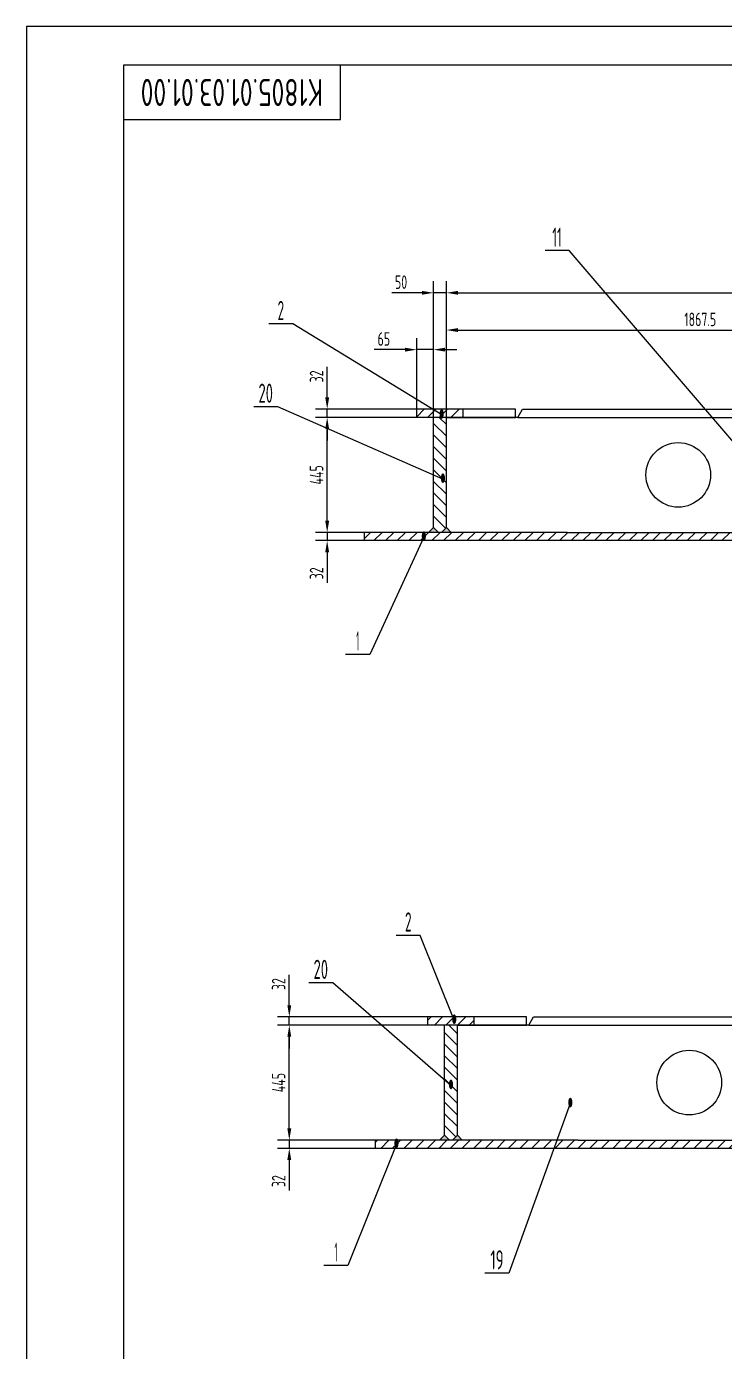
# Model space of a CAD drawing. Header units: millimetres. Extents: x 0 to 12943, y -98 to 8910.
# Drawn here: x 328 to 3030, y 3783 to 8910 of the extents above; entities that cross this region are included whole.
import ezdxf
from ezdxf.enums import TextEntityAlignment as Align

# ---------------------------------------------------------------- set-up
doc = ezdxf.new("R2010")
doc.units = ezdxf.units.MM
doc.header["$LTSCALE"] = 150
doc.linetypes.add('F', pattern=[0.75, 0.5, -0.25])
doc.linetypes.add('G', pattern=[2, 1.25, -0.25, 0.25, -0.25])
for name, color, linetype in [('01', 7, 'Continuous'), ('02', 1, 'Continuous'), ('04', 2, 'F'), ('05', 4, 'G'), ('08', 1, 'Continuous'), ('11', 3, 'Continuous')]:
    doc.layers.add(name, color=color, linetype=linetype)
doc.styles.get("Standard").update_dxf_attribs({"font": 'isocp', "width": 0.707, "bigfont": 'intecad.shx'})
doc.dimstyles.new('INTE', dxfattribs={"dimscale": 15, "dimtxt": 3.5, "dimasz": 3, "dimexe": 3, "dimexo": 0, "dimgap": 1, "dimtad": 1, "dimdec": 3, "dimzin": 9, "dimdsep": 46, "dimtxsty": 'Standard', "dimcen": 0, "dimclrd": 1, "dimclre": 1, "dimclrt": 3, "dimaunit": 1, "dimadec": 0, "dimazin": 0, "dimtfac": 1, "dimtdec": 3, "dimtmove": 0, "dimatfit": 0, "dimfxl": 1, "dimarcsym": 0})

# ---------------------------------------------------------------- blocks, each defined once
blk = doc.blocks.new('*D33')
at = {"layer": '08', "color": 1, "lineweight": -2}
for p, q in [((1953.8, 7279.6), (1953.8, 7780.5)), ((3821.3, 7331.5), (3821.3, 7780.5)), ((1998.8, 7735.5), (3776.3, 7735.5))]:
    blk.add_line(p, q, dxfattribs=at)
at = {"layer": '08', "color": 1}
for points in [[(1998.8, 7743), (1998.8, 7728), (1953.8, 7735.5)], [(3776.3, 7743), (3776.3, 7728), (3821.3, 7735.5)]]:
    blk.add_solid(points, dxfattribs=at)
at = {"layer": 'Defpoints', "color": 0}
for p in [(3821.3, 7735.5), (3821.3, 7331.5), (1953.8, 7279.6)]:
    blk.add_point(p, dxfattribs=at)
at = {"layer": '08', "color": 3, "insert": (2936.3, 7776.8), "char_height": 52.5, "attachment_point": 5}
blk.add_mtext('1867.5', dxfattribs=at)
blk = doc.blocks.new('*D34')
at = {"layer": '08', "color": 1, "lineweight": -2}
for p, q in [((1953.8, 7324.5), (1953.8, 7924.6)), ((5688.8, 7271.4), (5688.8, 7924.6)), ((1998.8, 7879.6), (5643.8, 7879.6))]:
    blk.add_line(p, q, dxfattribs=at)
at = {"layer": '08', "color": 1}
for points in [[(1998.8, 7887.1), (1998.8, 7872.1), (1953.8, 7879.6)], [(5643.8, 7887.1), (5643.8, 7872.1), (5688.8, 7879.6)]]:
    blk.add_solid(points, dxfattribs=at)
at = {"layer": 'Defpoints', "color": 0}
for p in [(5688.8, 7879.6), (1953.8, 7324.5), (5688.8, 7271.4)]:
    blk.add_point(p, dxfattribs=at)
at = {"layer": '08', "color": 3, "insert": (3821.3, 7920.9), "char_height": 52.5, "attachment_point": 5}
blk.add_mtext('3735', dxfattribs=at)
blk = doc.blocks.new('*D36')
at = {"layer": '08', "color": 1, "lineweight": -2}
for p, q in [((1903.8, 7279.6), (1903.8, 7924.6)), ((1953.8, 7279.6), (1953.8, 7924.6)), ((1858.8, 7879.6), (1742.9, 7879.6)), ((1953.8, 7879.6), (1903.8, 7879.6)), ((1998.8, 7879.6), (2043.8, 7879.6))]:
    blk.add_line(p, q, dxfattribs=at)
at = {"layer": '08', "color": 1}
for points in [[(1858.8, 7887.1), (1858.8, 7872.1), (1903.8, 7879.6)], [(1998.8, 7887.1), (1998.8, 7872.1), (1953.8, 7879.6)]]:
    blk.add_solid(points, dxfattribs=at)
at = {"layer": 'Defpoints', "color": 0}
for p in [(1903.8, 7879.6), (1903.8, 7279.6), (1953.8, 7279.6)]:
    blk.add_point(p, dxfattribs=at)
at = {"layer": '08', "color": 3, "insert": (1778.3, 7920.9), "char_height": 52.5, "attachment_point": 5}
blk.add_mtext('50', dxfattribs=at)
blk = doc.blocks.new('*D43')
at = {"layer": '08', "color": 1, "lineweight": -2}
for p, q in [((1838.8, 7400.3), (1838.8, 7704.7)), ((1903.8, 7397.7), (1903.8, 7704.7)), ((1793.8, 7659.7), (1674.2, 7659.7)), ((1903.8, 7659.7), (1838.8, 7659.7)), ((1948.8, 7659.7), (1993.8, 7659.7))]:
    blk.add_line(p, q, dxfattribs=at)
at = {"layer": '08', "color": 1}
for points in [[(1793.8, 7667.2), (1793.8, 7652.2), (1838.8, 7659.7)], [(1948.8, 7667.2), (1948.8, 7652.2), (1903.8, 7659.7)]]:
    blk.add_solid(points, dxfattribs=at)
at = {"layer": 'Defpoints', "color": 0}
for p in [(1838.8, 7659.7), (1838.8, 7400.3), (1903.8, 7397.7)]:
    blk.add_point(p, dxfattribs=at)
at = {"layer": '08', "color": 3, "insert": (1711.5, 7701), "char_height": 52.5, "attachment_point": 5}
blk.add_mtext('65', dxfattribs=at)
blk = doc.blocks.new('*D54')
at = {"layer": '08', "color": 1, "lineweight": -2}
for p, q in [((1881.3, 5046.3), (1300.6, 5046.3)), ((1345.6, 4646.3), (1345.6, 5001.3)), ((1678.8, 4601.3), (1300.6, 4601.3))]:
    blk.add_line(p, q, dxfattribs=at)
at = {"layer": '08', "color": 1}
for points in [[(1338.1, 5001.3), (1353.1, 5001.3), (1345.6, 5046.3)], [(1338.1, 4646.3), (1353.1, 4646.3), (1345.6, 4601.3)]]:
    blk.add_solid(points, dxfattribs=at)
at = {"layer": 'Defpoints', "color": 0}
for p in [(1345.6, 5046.3), (1881.3, 5046.3), (1678.8, 4601.3)]:
    blk.add_point(p, dxfattribs=at)
at = {"layer": '08', "color": 3, "insert": (1304.4, 4823.8), "char_height": 52.5, "attachment_point": 5, "rotation": 90}
blk.add_mtext('445', dxfattribs=at)
blk = doc.blocks.new('*D53')
at = {"layer": '08', "color": 1, "lineweight": -2}
for p, q in [((1345.6, 5123.3), (1345.6, 5241.3)), ((1881.3, 5078.3), (1300.6, 5078.3)), ((1345.6, 5046.3), (1345.6, 5078.3)), ((1881.3, 5046.3), (1300.6, 5046.3)), ((1345.6, 5001.3), (1345.6, 4956.3))]:
    blk.add_line(p, q, dxfattribs=at)
at = {"layer": '08', "color": 1}
for points in [[(1338.1, 5123.3), (1353.1, 5123.3), (1345.6, 5078.3)], [(1338.1, 5001.3), (1353.1, 5001.3), (1345.6, 5046.3)]]:
    blk.add_solid(points, dxfattribs=at)
at = {"layer": 'Defpoints', "color": 0}
for p in [(1345.6, 5078.3), (1881.3, 5078.3), (1881.3, 5046.3)]:
    blk.add_point(p, dxfattribs=at)
at = {"layer": '08', "color": 3, "insert": (1304.4, 5204.8), "char_height": 52.5, "attachment_point": 5, "rotation": 90}
blk.add_mtext('32', dxfattribs=at)
blk = doc.blocks.new('*D52')
at = {"layer": '08', "color": 1, "lineweight": -2}
for p, q in [((1345.6, 4646.3), (1345.6, 4691.3)), ((1678.8, 4601.3), (1300.6, 4601.3)), ((1678.8, 4569.3), (1300.6, 4569.3)), ((1345.6, 4601.3), (1345.6, 4569.3)), ((1345.6, 4524.3), (1345.6, 4406.2))]:
    blk.add_line(p, q, dxfattribs=at)
at = {"layer": '08', "color": 1}
for points in [[(1338.1, 4646.3), (1353.1, 4646.3), (1345.6, 4601.3)], [(1338.1, 4524.3), (1353.1, 4524.3), (1345.6, 4569.3)]]:
    blk.add_solid(points, dxfattribs=at)
at = {"layer": 'Defpoints', "color": 0}
for p in [(1345.6, 4569.3), (1678.8, 4601.3), (1678.8, 4569.3)]:
    blk.add_point(p, dxfattribs=at)
at = {"layer": '08', "color": 3, "insert": (1304.4, 4442.7), "char_height": 52.5, "attachment_point": 5, "rotation": 90}
blk.add_mtext('32', dxfattribs=at)
blk = doc.blocks.new('*D55')
at = {"layer": '08', "color": 1, "lineweight": -2}
for p, q in [((1838.8, 7397.7), (1447.3, 7397.7)), ((1492.3, 6997.7), (1492.3, 7352.7)), ((1636.3, 6952.7), (1447.3, 6952.7))]:
    blk.add_line(p, q, dxfattribs=at)
at = {"layer": '08', "color": 1}
for points in [[(1484.8, 7352.7), (1499.8, 7352.7), (1492.3, 7397.7)], [(1484.8, 6997.7), (1499.8, 6997.7), (1492.3, 6952.7)]]:
    blk.add_solid(points, dxfattribs=at)
at = {"layer": 'Defpoints', "color": 0}
for p in [(1492.3, 7397.7), (1838.8, 7397.7), (1636.3, 6952.7)]:
    blk.add_point(p, dxfattribs=at)
at = {"layer": '08', "color": 3, "insert": (1451.1, 7175.2), "char_height": 52.5, "attachment_point": 5, "rotation": 90}
blk.add_mtext('445', dxfattribs=at)
blk = doc.blocks.new('*D57')
at = {"layer": '08', "color": 1, "lineweight": -2}
for p, q in [((1492.3, 6997.7), (1492.3, 7042.7)), ((1636.3, 6952.7), (1447.3, 6952.7)), ((1492.3, 6952.7), (1492.3, 6920.7)), ((1636.3, 6920.7), (1447.3, 6920.7)), ((1492.3, 6875.7), (1492.3, 6757.6))]:
    blk.add_line(p, q, dxfattribs=at)
at = {"layer": '08', "color": 1}
for points in [[(1484.8, 6997.7), (1499.8, 6997.7), (1492.3, 6952.7)], [(1484.8, 6875.7), (1499.8, 6875.7), (1492.3, 6920.7)]]:
    blk.add_solid(points, dxfattribs=at)
at = {"layer": 'Defpoints', "color": 0}
for p in [(1636.3, 6952.7), (1492.3, 6920.7), (1636.3, 6920.7)]:
    blk.add_point(p, dxfattribs=at)
at = {"layer": '08', "color": 3, "insert": (1451.1, 6794.2), "char_height": 52.5, "attachment_point": 5, "rotation": 90}
blk.add_mtext('32', dxfattribs=at)
blk = doc.blocks.new('*D56')
at = {"layer": '08', "color": 1, "lineweight": -2}
for p, q in [((1492.3, 7474.7), (1492.3, 7592.8)), ((1838.8, 7429.7), (1447.3, 7429.7)), ((1838.8, 7397.7), (1447.3, 7397.7)), ((1492.3, 7397.7), (1492.3, 7429.7)), ((1492.3, 7352.7), (1492.3, 7307.7))]:
    blk.add_line(p, q, dxfattribs=at)
at = {"layer": '08', "color": 1}
for points in [[(1484.8, 7474.7), (1499.8, 7474.7), (1492.3, 7429.7)], [(1484.8, 7352.7), (1499.8, 7352.7), (1492.3, 7397.7)]]:
    blk.add_solid(points, dxfattribs=at)
at = {"layer": 'Defpoints', "color": 0}
for p in [(1492.3, 7429.7), (1838.8, 7429.7), (1838.8, 7397.7)]:
    blk.add_point(p, dxfattribs=at)
at = {"layer": '08', "color": 3, "insert": (1451.1, 7556.2), "char_height": 52.5, "attachment_point": 5, "rotation": 90}
blk.add_mtext('32', dxfattribs=at)
blk = doc.blocks.new('*U83', base_point=(251.96, 168.31))
at = {"layer": '01'}
for p, q in [((251.96, 168.31), (251.96, 182.31)), ((195.96, 168.31), (251.96, 168.31))]:
    blk.add_line(p, q, dxfattribs=at)
blk = doc.blocks.new('*U84')
at = {"layer": '01'}
for points in [[(831, 584), (25, 584)], [(25, 584), (25, 10)]]:
    blk.add_lwpolyline(points, dxfattribs=at)
at = {"layer": '02'}
for points in [[(841, 594), (0, 594)], [(0, 594), (0, 0)]]:
    blk.add_lwpolyline(points, dxfattribs=at)

msp = doc.modelspace()

# ---------------------------------------------------------------- hatches: boundary and pattern name
at = {"layer": '02', "linetype": 'Continuous'}
h = msp.add_hatch(dxfattribs=at)
h.set_pattern_fill('ANSI31', color=1, scale=10, style=0)
h.set_pattern_definition([(45, (197.005, -213.274), (-22.45064, 22.45064), [])])
h.paths.add_polyline_path([(3212.2574, 7397.6987), (3212.2574, 7429.6987), (3060.2574, 7429.6987), (3060.2574, 7397.6987)])
h.paths.add_polyline_path([(1838.7574, 7429.6987), (1838.7574, 7397.6987), (2018.7574, 7397.6987), (2018.7574, 7429.6987)])
h.paths.add_polyline_path([(2421.2574, 6952.6987), (1636.2574, 6952.6987), (1636.2574, 6920.6987), (1776.2574, 6920.6987), (2081.2574, 6920.6987), (3821.2574, 6920.6987), (3821.2574, 6952.6987)])
h = msp.add_hatch(dxfattribs=at)
h.set_pattern_fill('ANSI31', color=1, scale=10, angle=90, style=0)
h.set_pattern_definition([(135, (197.005, -213.274), (-22.45064, -22.45064), [])])
h.paths.add_polyline_path([(3152.2574, 7016.1987), (3120.2574, 7016.1987), (3120.2574, 6952.6987), (3152.2574, 6952.6987)])
h.paths.add_polyline_path([(3120.2574, 7105.1987), (3152.2574, 7105.1987), (3152.2574, 7397.6987), (3120.2574, 7397.6987)])
h.paths.add_polyline_path([(1903.7574, 6971.6987), (1922.7574, 6952.6987), (1934.7574, 6952.6987), (1953.7574, 6971.6987), (1953.7574, 7397.6987), (1903.7574, 7397.6987)])
h = msp.add_hatch(color=1, dxfattribs=at)
h.paths.add_polyline_path([(1972.7574, 6952.6987), (1953.7574, 6971.6987), (1953.7574, 6952.6987)])
h.paths.add_polyline_path([(1953.7574, 6952.6987), (1953.7574, 6971.6987), (1934.7574, 6952.6987)])
h.paths.add_polyline_path([(1922.7574, 6952.6987), (1903.7574, 6971.6987), (1903.7574, 6952.6987)])
h.paths.add_polyline_path([(1903.7574, 6971.6987), (1884.7574, 6952.6987), (1903.7574, 6952.6987)])
h = msp.add_hatch(dxfattribs=at)
h.set_pattern_fill('ANSI31', color=1, scale=10, style=0)
h.set_pattern_definition([(45, (408.205, -179.485), (-22.45064, 22.45064), [])])
h.paths.add_polyline_path([(1881.27, 5078.251), (1881.27, 5046.251), (2061.27, 5046.251), (2061.27, 5078.251)])
h.paths.add_polyline_path([(3863.77, 4569.251), (3863.77, 4601.251), (3695.52, 4601.251), (3204.77, 4601.251), (2463.77, 4601.251), (1678.77, 4601.251), (1678.77, 4569.251), (1818.77, 4569.251), (2123.77, 4569.251)])
h = msp.add_hatch(dxfattribs=at)
h.set_pattern_fill('ANSI31', color=1, scale=10, angle=90, style=0)
h.set_pattern_definition([(135, (408.205, -179.485), (-22.45064, -22.45064), [])])
h.paths.add_polyline_path([(1946.27, 4620.251), (1965.27, 4601.251), (1977.27, 4601.251), (1996.27, 4620.251), (1996.27, 5046.251), (1946.27, 5046.251)])
h = msp.add_hatch(color=1, dxfattribs=at)
h.paths.add_polyline_path([(2015.27, 4601.251), (1996.27, 4620.251), (1996.27, 4601.251)])
h.paths.add_polyline_path([(1996.27, 4601.251), (1996.27, 4620.251), (1977.27, 4601.251)])
h.paths.add_polyline_path([(1965.27, 4601.251), (1946.27, 4620.251), (1946.27, 4601.251)])
h.paths.add_polyline_path([(1946.27, 4620.251), (1927.27, 4601.251), (1946.27, 4601.251)])

# ---------------------------------------------------------------- linework, layer by layer
at = {"layer": '01', "color": 7, "linetype": 'Continuous'}
for p, q in [((2221.2574, 7429.6987), (1838.7574, 7429.6987)), ((1838.7574, 7397.6987), (1838.7574, 7429.6987)), ((2018.7574, 7397.6987), (1838.7574, 7397.6987)), ((1903.7574, 6971.6987), (1903.7574, 7397.6987)), ((1953.7574, 6971.6987), (1953.7574, 7397.6987)), ((1953.7574, 7397.6987), (2221.2574, 7397.6987)), ((2018.7574, 7397.6987), (2018.7574, 7429.6987)), ((2230.2574, 7397.6987), (2018.7574, 7397.6987)), ((2221.2574, 7397.6987), (2221.2574, 7429.6987)), ((2230.2574, 7397.6987), (2248.2574, 7429.6987)), ((2230.2574, 7397.6987), (3605.1953, 7397.6987)), ((2248.2574, 7429.6987), (3821.2574, 7429.6987)), ((2421.2574, 6952.6987), (1636.2574, 6952.6987)), ((2421.2574, 6952.6987), (3821.2574, 6952.6987)), ((2081.2574, 6920.6987), (1776.2574, 6920.6987)), ((2263.77, 5078.251), (1881.27, 5078.251)), ((1881.27, 5046.251), (1881.27, 5078.251)), ((2061.27, 5046.251), (2061.27, 5078.251)), ((2263.77, 5046.251), (2263.77, 5078.251)), ((2272.77, 5046.251), (2290.77, 5078.251)), ((2290.77, 5078.251), (3863.77, 5078.251)), ((2061.27, 5046.251), (1881.27, 5046.251)), ((1946.27, 4620.251), (1946.27, 5046.251)), ((1996.27, 4620.251), (1996.27, 5046.251)), ((1996.27, 5046.251), (2263.77, 5046.251)), ((2272.77, 5046.251), (2061.27, 5046.251)), ((2272.77, 5046.251), (3435.1121, 5046.251)), ((2463.77, 4601.251), (1678.77, 4601.251)), ((2123.77, 4569.251), (1818.77, 4569.251)), ((2463.77, 4601.251), (3863.77, 4601.251))]:
    msp.add_line(p, q, dxfattribs=at)
at = {"layer": '01'}
for p, q in [((1636.2574, 6920.6987), (1636.2574, 6952.6987)), ((1903.7574, 6971.6987), (1884.7574, 6952.6987)), ((1903.7574, 6971.6987), (1922.7574, 6952.6987)), ((1953.7574, 6971.6987), (1934.7574, 6952.6987)), ((1953.7574, 6971.6987), (1972.7574, 6952.6987)), ((1776.2574, 6920.6987), (1636.2574, 6920.6987)), ((3821.2574, 6920.6987), (2081.2574, 6920.6987)), ((1946.27, 4620.251), (1927.27, 4601.251)), ((1946.27, 4620.251), (1965.27, 4601.251)), ((1996.27, 4620.251), (1977.27, 4601.251)), ((1996.27, 4620.251), (2015.27, 4601.251)), ((1678.77, 4569.251), (1678.77, 4601.251)), ((1818.77, 4569.251), (1678.77, 4569.251)), ((3863.77, 4569.251), (2123.77, 4569.251))]:
    msp.add_line(p, q, dxfattribs=at)
for centre in [(2851.2574, 7175.1987), (2893.77, 4823.751)]:
    msp.add_circle(centre, 125, dxfattribs=at)
at = {"layer": '02'}
for p, q in [((2428.6236, 8042.7156), (2335.6236, 8042.7156)), ((3136.2574, 7219.6697), (2428.6236, 8042.7156)), ((1359.4009, 7758.9544), (1266.4009, 7758.9544)), ((1935.4599, 7407.2488), (1359.4009, 7758.9544)), ((1300.8939, 7439.0296), (1207.8939, 7439.0296)), ((1940.1734, 7158.5179), (1300.8939, 7439.0296)), ((1866.3629, 6934.0404), (1656.738, 6480.5245)), ((1656.738, 6480.5245), (1563.738, 6480.5245)), ((1852.6987, 5393.436), (1759.6987, 5393.436)), ((1984.0357, 5065.2115), (1852.6987, 5393.436)), ((1514.0638, 5209.9416), (1421.0638, 5209.9416)), ((1971.27, 4813.0364), (1514.0638, 5209.9416)), ((2433.4697, 4742.7893), (2196.0192, 4086.0171)), ((1760.4434, 4585.251), (1572.7117, 4115.6778)), ((1572.7117, 4115.6778), (1479.7117, 4115.6778)), ((2196.0192, 4086.0171), (2103.0192, 4086.0171))]:
    msp.add_line(p, q, dxfattribs=at)

# ---------------------------------------------------------------- block references
at = {"layer": '04', "xscale": 15, "yscale": 15, "zscale": 15}
msp.add_blockref('*U83', (1543.3417, 8550), dxfattribs=at)
at = {"layer": '05', "xscale": 15, "yscale": 15, "zscale": 15}
msp.add_blockref('*U84', (328.3417, 0), dxfattribs=at)

# ---------------------------------------------------------------- texts
at = {"layer": '02', "width": 0.605172}
for p, p2 in [((1926.4599, 7392.2488), (1944.4599, 7392.2488)), ((1931.1734, 7143.5179), (1949.1734, 7143.5179)), ((1857.3629, 6919.0404), (1875.3629, 6919.0404)), ((1975.0357, 5050.2115), (1993.0357, 5050.2115)), ((1962.27, 4798.0364), (1980.27, 4798.0364)), ((2424.4697, 4727.7893), (2442.4697, 4727.7893)), ((1751.4434, 4570.251), (1769.4434, 4570.251))]:
    msp.add_text('●', height=30, dxfattribs=at).set_placement(p, p2, align=Align.FIT)
at = {"layer": '11', "width": 0.696017}
msp.add_text('K1805.01.03.01.00', height=105, rotation=180, dxfattribs=at).set_placement((1476.1728, 8707.5), (770.5106, 8707.5), align=Align.FIT)
at = {"layer": '11'}
for s, height, width, p, p2 in [('11', 74.24621, 0.582235, (2363.7513, 8057.7156), (2400.4958, 8057.7156)), ('2', 74.2462, 0.562593, (1300.1597, 7773.9544), (1325.6421, 7773.9544)), ('20', 74.24621, 0.600864, (1226.4939, 7454.0296), (1282.2939, 7454.0296)), ('1', 74.2462, 0.404, (1604.9888, 6495.5245), (1615.4872, 6495.5245)), ('2', 74.2462, 0.562593, (1793.4575, 5408.436), (1818.94, 5408.436)), ('20', 74.24621, 0.600864, (1439.6638, 5224.9416), (1495.4638, 5224.9416)), ('1', 74.2462, 0.404, (1520.9625, 4130.6778), (1531.4609, 4130.6778)), ('19', 74.24621, 0.612447, (2124.0188, 4101.0171), (2175.0197, 4101.0171))]:
    msp.add_text(s, height=height, dxfattribs=dict(at, width=width)).set_placement(p, p2, align=Align.FIT)

# ---------------------------------------------------------------- dimensions: what is measured, and where the dimension line sits
at = {"layer": '08'}
for base, p1, p2, picture, middle in [((1903.7574, 7879.6103), (1953.7574, 7279.6377), (1903.7574, 7279.6377), '*D36', (1778.3281, 7920.8603)), ((5688.7574, 7879.6103), (1953.7574, 7324.539), (5688.7574, 7271.444), '*D34', (3821.2574, 7920.8603)), ((1838.7574, 7659.7297), (1903.7574, 7397.6987), (1838.7574, 7400.3489), '*D43', (1711.4634, 7700.9797))]:
    dim = msp.add_linear_dim(base=base, p1=p1, p2=p2, dimstyle='INTE', dxfattribs=at)
    dim.commit()
    dim.dimension.update_dxf_attribs({"geometry": picture, "text_midpoint": middle})
dim = msp.add_linear_dim(base=(3821.2574, 7735.5082), p1=(1953.7574, 7279.6377), p2=(3821.2574, 7331.5185), dimstyle='INTE', dxfattribs=at)
dim.commit()
dim.dimension.update_dxf_attribs({"geometry": '*D33', "text_midpoint": (2936.2638, 7735.5082), "dimtype": 160})
for base, p1, p2, picture, middle in [((1492.322, 7429.6987), (1838.7574, 7397.6987), (1838.7574, 7429.6987), '*D56', (1451.0668, 7556.2279)), ((1492.322, 7397.6987), (1636.2574, 6952.6987), (1838.7574, 7397.6987), '*D55', (1451.072, 7175.1987)), ((1492.322, 6920.6987), (1636.2574, 6952.6987), (1636.2574, 6920.6987), '*D57', (1451.0668, 6794.1694)), ((1345.6246, 5078.251), (1881.27, 5046.251), (1881.27, 5078.251), '*D53', (1304.3694, 5204.7802)), ((1345.6246, 5046.251), (1678.77, 4601.251), (1881.27, 5046.251), '*D54', (1304.3746, 4823.751)), ((1345.6246, 4569.251), (1678.77, 4601.251), (1678.77, 4569.251), '*D52', (1304.3694, 4442.7217))]:
    dim = msp.add_linear_dim(base=base, p1=p1, p2=p2, angle=90, dimstyle='INTE', dxfattribs=at)
    dim.commit()
    dim.dimension.update_dxf_attribs({"geometry": picture, "text_midpoint": middle})

doc.saveas('drawing.dxf')
